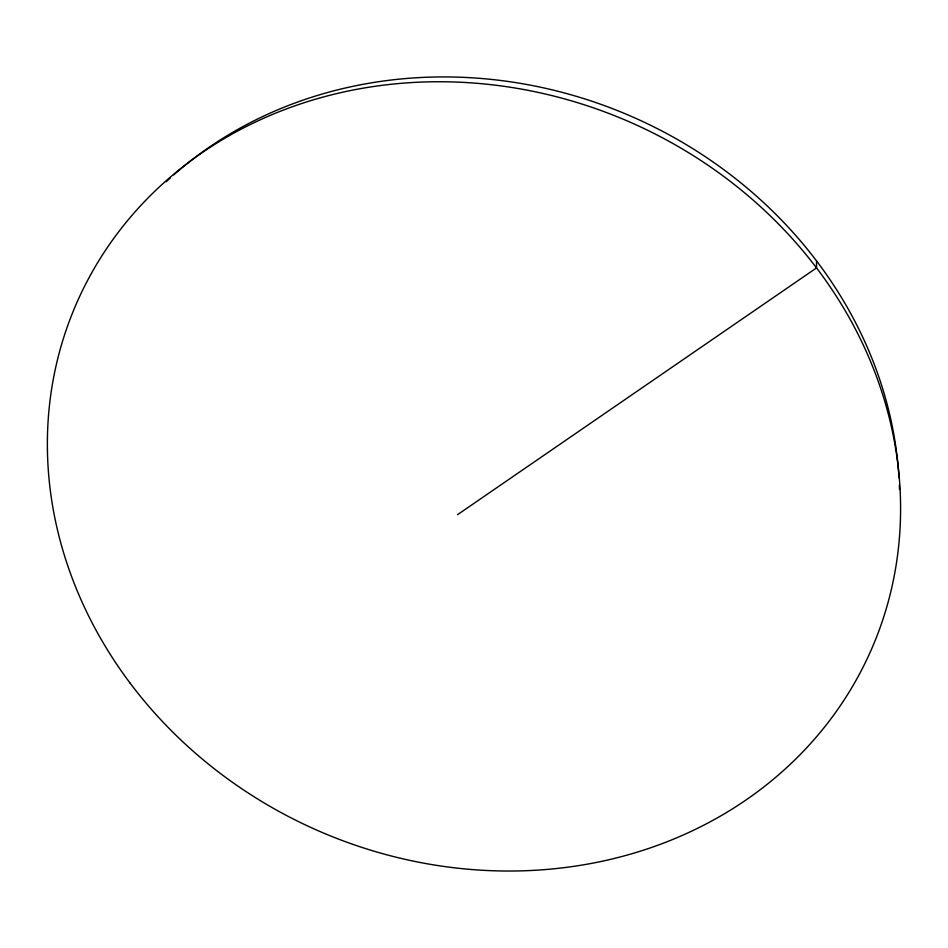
<?xml version="1.0" encoding="UTF-8"?>
<svg xmlns="http://www.w3.org/2000/svg" width="948" height="948" viewBox="0 0 948 948"><rect width="100%" height="100%" fill="white"/><g stroke="black" fill="none" stroke-linecap="round" stroke-linejoin="round"><path stroke-width="1.42" d="M457.588 514.646L816.548 267.905L816.536 260.901M166.196 181.743A428.745 383.869 23.2 0 1 170.486 177.797M173.757 174.87A428.745 383.869 23.2 0 1 624.696 113.547A428.745 383.869 23.2 0 1 899 477.816M899.356 485.139A428.745 383.869 23.2 0 1 899.498 489.512M130.172 683.212A433.485 387.092 23.2 0 0 864.623 664.05A433.485 387.092 23.2 0 0 427.157 81.895A433.485 387.092 23.2 0 0 130.172 683.212"/></g></svg>
